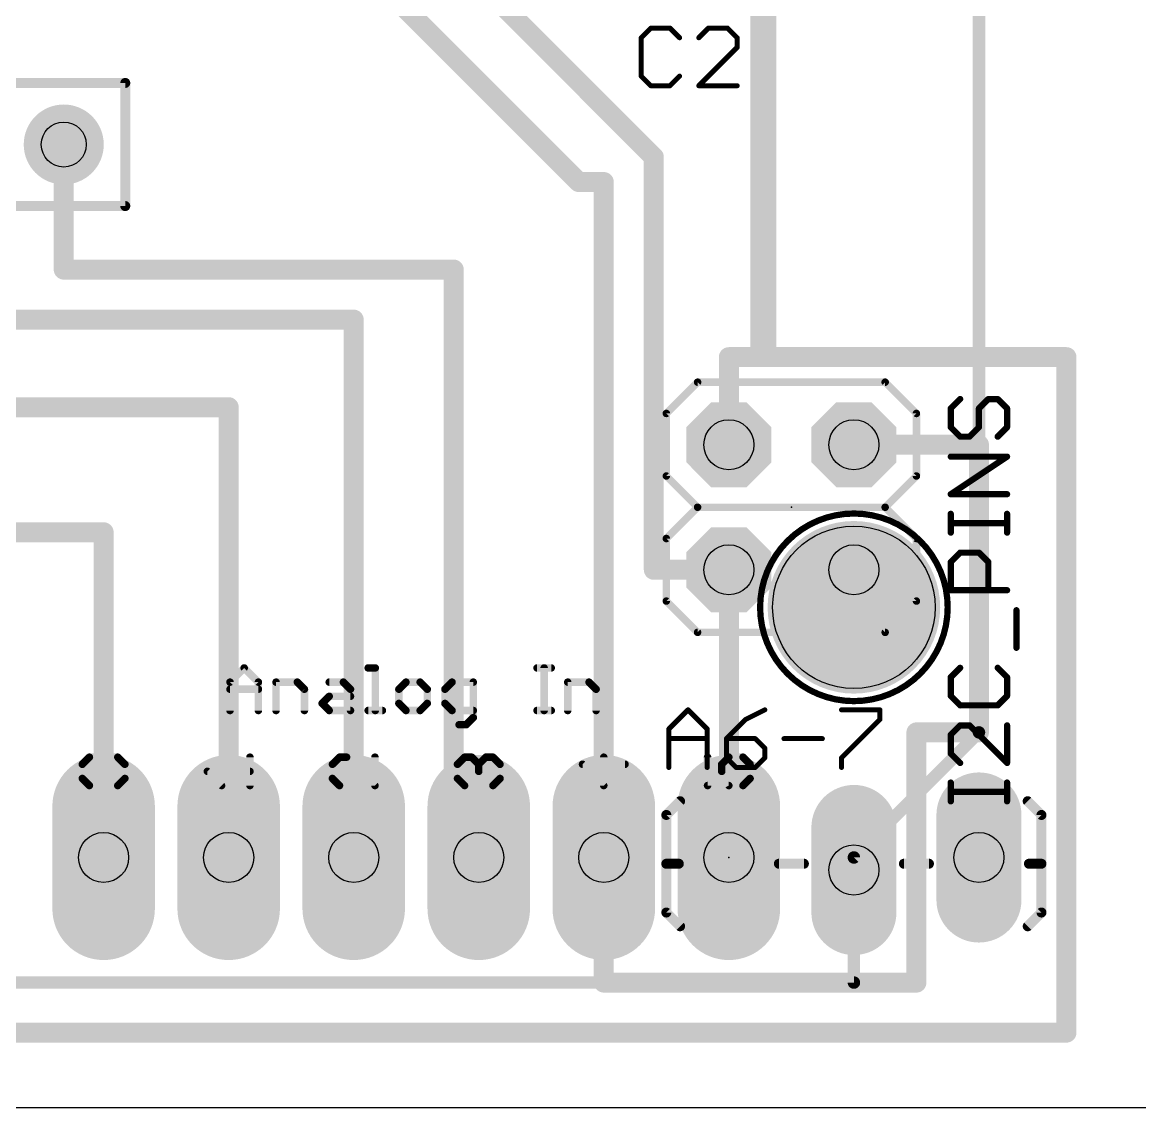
# Model space of a CAD drawing. Extents: x -28 to 100, y 0 to 80.
# Drawn here: x 27.56 to 50.25, y 0 to 22.04 of the extents above; entities that cross this region are included whole.
import ezdxf

# ---------------------------------------------------------------- set-up
doc = ezdxf.new("R2010")
doc.units = 0
for name, color, linetype in [('1', 22, 'CONTINUOUS'), ('17', 82, 'CONTINUOUS'), ('20', 7, 'CONTINUOUS'), ('21', 253, 'CONTINUOUS'), ('23', 7, 'CONTINUOUS'), ('25', 253, 'CONTINUOUS'), ('29', 253, 'CONTINUOUS'), ('30', 253, 'CONTINUOUS'), ('41', 22, 'CONTINUOUS'), ('42', 175, 'CONTINUOUS'), ('44', 253, 'CONTINUOUS'), ('51', 253, 'CONTINUOUS')]:
    doc.layers.add(name, color=color, linetype=linetype)

# ---------------------------------------------------------------- blocks, each defined once
blk = doc.blocks.new('RECT')
blk.add_solid([(-0.5, -0.5), (0.5, -0.5), (-0.5, 0.5), (0.5, 0.5)])
blk = doc.blocks.new('LONGP100')
at = {"const_width": 1}
blk.add_lwpolyline([(-0.5, 0), (0.5, 0)], dxfattribs=at)
at = {"const_width": 0.5}
for points in [[(-0.5, 0.25, 1), (-0.5, -0.25)], [(0.5, -0.25, 1), (0.5, 0.25)]]:
    blk.add_lwpolyline(points, format="xyb", dxfattribs=at)
blk = doc.blocks.new('OCTAGONP')
at = {"const_width": 0.5}
blk.add_lwpolyline([(-0.25, -0.1036), (-0.25, 0.1036), (-0.1036, 0.25), (0.1036, 0.25), (0.25, 0.1036), (0.25, -0.1036), (0.1036, -0.25), (-0.1036, -0.25), (-0.25, -0.1036), (-0.25, 0.1036)], dxfattribs=at)
blk = doc.blocks.new('ROUNDP')
at = {"const_width": 0.5}
blk.add_lwpolyline([(0, -0.25, 1), (0, 0.25, 1), (0, -0.25)], format="xyb", dxfattribs=at)

msp = doc.modelspace()

# ---------------------------------------------------------------- linework, layer by layer
at = {"layer": '1', "const_width": 0.4064}
for points in [[(40.386, 19.304), (35.306, 24.384)], [(34.036, 23.622), (38.862, 18.796)], [(42.548, 15.24), (42.548, 23.114)], [(42.672, 15.24), (42.672, 23.114)], [(28.4, 17.018), (28.4, 19.558)], [(40.386, 10.922), (40.386, 19.304)], [(38.862, 18.796), (39.37, 18.796)], [(39.37, 18.796), (39.37, 5.08)], [(36.322, 17.018), (28.4, 17.018)], [(36.322, 5.08), (36.322, 17.018)], [(34.29, 16.002), (19.05, 16.002)], [(34.29, 5.08), (34.29, 16.002)], [(42.548, 15.24), (41.91, 15.24)], [(41.91, 15.24), (41.91, 13.462)], [(42.672, 15.24), (42.548, 15.24)], [(48.768, 15.24), (42.672, 15.24)], [(48.768, 1.524), (48.768, 15.24)], [(31.75, 14.224), (17.018, 14.224)], [(31.75, 5.08), (31.75, 14.224)], [(44.45, 13.462), (46.99, 13.462)], [(46.99, 13.462), (46.99, 7.62)], [(29.21, 11.684), (13.97, 11.684)], [(29.21, 5.08), (29.21, 11.684)], [(41.91, 10.922), (40.386, 10.922)], [(41.91, 10.922), (41.91, 5.08)], [(46.99, 7.62), (45.72, 7.62)], [(45.72, 2.54), (45.72, 7.62)], [(36.83, 5.08), (36.322, 5.08)], [(39.37, 5.08), (39.37, 2.54)], [(41.91, 4.572), (41.91, 5.08)], [(39.37, 2.54), (45.72, 2.54)], [(21.844, 1.524), (48.768, 1.524)]]:
    msp.add_lwpolyline(points, dxfattribs=at)
at = {"layer": '1', "const_width": 0.2032}
for points in [[(28.5016, 19.558, 1), (28.2984, 19.558)], [(40.4876, 19.304, 1), (40.2844, 19.304)], [(40.3142, 19.2322, 1), (40.4578, 19.3758)], [(38.862, 18.8976, 1), (38.862, 18.6944)], [(38.7902, 18.7242, 1), (38.9338, 18.8678)], [(39.4716, 18.796, 1), (39.2684, 18.796)], [(39.37, 18.6944, 1), (39.37, 18.8976)], [(28.4, 17.1196, 1), (28.4, 16.9164)], [(28.2984, 17.018, 1), (28.5016, 17.018)], [(36.4236, 17.018, 1), (36.2204, 17.018)], [(36.322, 16.9164, 1), (36.322, 17.1196)], [(34.3916, 16.002, 1), (34.1884, 16.002)], [(34.29, 15.9004, 1), (34.29, 16.1036)], [(41.91, 15.3416, 1), (41.91, 15.1384)], [(42.0116, 15.24, 1), (41.8084, 15.24)], [(42.548, 15.3416, 1), (42.548, 15.1384)], [(42.548, 15.1384, 1), (42.548, 15.3416)], [(42.672, 15.3416, 1), (42.672, 15.1384)], [(42.672, 15.1384, 1), (42.672, 15.3416)], [(48.8696, 15.24, 1), (48.6664, 15.24)], [(48.768, 15.1384, 1), (48.768, 15.3416)], [(42.4464, 15.24, 1), (42.6496, 15.24)], [(42.5704, 15.24, 1), (42.7736, 15.24)], [(31.8516, 14.224, 1), (31.6484, 14.224)], [(31.75, 14.1224, 1), (31.75, 14.3256)], [(44.45, 13.5636, 1), (44.45, 13.3604)], [(47.0916, 13.462, 1), (46.8884, 13.462)], [(46.99, 13.3604, 1), (46.99, 13.5636)], [(41.8084, 13.462, 1), (42.0116, 13.462)], [(29.3116, 11.684, 1), (29.1084, 11.684)], [(29.21, 11.5824, 1), (29.21, 11.7856)], [(40.386, 11.0236, 1), (40.386, 10.8204)], [(42.0116, 10.922, 1), (41.8084, 10.922)], [(41.91, 10.8204, 1), (41.91, 11.0236)], [(40.2844, 10.922, 1), (40.4876, 10.922)], [(45.72, 7.7216, 1), (45.72, 7.5184)], [(45.8216, 7.62, 1), (45.6184, 7.62)], [(46.8884, 7.62, 1), (47.0916, 7.62)], [(46.99, 7.5184, 1), (46.99, 7.7216)], [(36.322, 5.1816, 1), (36.322, 4.9784)], [(36.83, 4.9784, 1), (36.83, 5.1816)], [(39.4716, 5.08, 1), (39.2684, 5.08)], [(42.0116, 5.08, 1), (41.8084, 5.08)], [(29.1084, 5.08, 1), (29.3116, 5.08)], [(31.6484, 5.08, 1), (31.8516, 5.08)], [(34.1884, 5.08, 1), (34.3916, 5.08)], [(36.2204, 5.08, 1), (36.4236, 5.08)], [(39.2684, 5.08, 1), (39.4716, 5.08)], [(41.8084, 5.08, 1), (42.0116, 5.08)], [(41.8084, 4.572, 1), (42.0116, 4.572)], [(39.37, 2.6416, 1), (39.37, 2.4384)], [(45.72, 2.4384, 1), (45.72, 2.6416)], [(39.2684, 2.54, 1), (39.4716, 2.54)], [(45.6184, 2.54, 1), (45.8216, 2.54)], [(48.6664, 1.524, 1), (48.8696, 1.524)], [(48.768, 1.4224, 1), (48.768, 1.6256)]]:
    msp.add_lwpolyline(points, format="xyb", dxfattribs=at)
at = {"layer": '20'}
msp.add_line((0, 0), (100, 0), dxfattribs=at)
msp.add_circle((44.45, 10.16), 1.651, dxfattribs=at)
at = {"layer": '21'}
for points, const_width in [([(21.15, 20.808), (29.65, 20.808)], 0.2032), ([(29.65, 20.808), (29.65, 18.308)], 0.2032), ([(29.65, 18.308), (21.15, 18.308)], 0.2032), ([(41.275, 14.732), (40.64, 14.097)], 0.1524), ([(41.275, 14.732), (45.085, 14.732)], 0.1524), ([(45.085, 14.732), (45.72, 14.097)], 0.1524), ([(40.64, 14.097), (40.64, 12.827)], 0.1524), ([(45.72, 14.097), (45.72, 12.827)], 0.1524), ([(40.64, 12.827), (41.275, 12.192)], 0.1524), ([(45.72, 12.827), (45.085, 12.192)], 0.1524), ([(41.275, 12.192), (40.64, 11.557)], 0.1524), ([(45.085, 12.192), (41.275, 12.192)], 0.1524), ([(45.085, 12.192), (45.72, 11.557)], 0.1524), ([(40.64, 11.557), (40.64, 10.287)], 0.1524), ([(45.72, 11.557), (45.72, 10.287)], 0.1524), ([(40.64, 10.287), (41.275, 9.652)], 0.1524), ([(45.72, 10.287), (45.085, 9.652)], 0.1524), ([(45.085, 9.652), (41.275, 9.652)], 0.1524), ([(31.7772, 8.6407), (32.0653, 8.9288)], 0.1524), ([(32.0653, 8.9288), (32.3534, 8.6407)], 0.1524), ([(34.5838, 8.9288), (34.7278, 8.9288)], 0.1524), ([(34.7278, 8.9288), (34.7278, 8.0645)], 0.1524), ([(38.014, 8.9288), (38.3021, 8.9288)], 0.1524), ([(38.1581, 8.0645), (38.1581, 8.9288)], 0.1524), ([(31.7772, 8.0645), (31.7772, 8.6407)], 0.1524), ([(32.3534, 8.6407), (32.3534, 8.0645)], 0.1524), ([(32.7127, 8.0645), (32.7127, 8.6407)], 0.1524), ([(32.7127, 8.6407), (33.1449, 8.6407)], 0.1524), ([(33.1449, 8.6407), (33.2889, 8.4967)], 0.1524), ([(33.7923, 8.6407), (34.0804, 8.6407)], 0.1524), ([(34.0804, 8.6407), (34.2245, 8.4967)], 0.1524), ([(35.3515, 8.6407), (35.2074, 8.4967)], 0.1524), ([(35.6396, 8.6407), (35.3515, 8.6407)], 0.1524), ([(35.7837, 8.4967), (35.6396, 8.6407)], 0.1524), ([(36.287, 8.6407), (36.143, 8.4967)], 0.1524), ([(36.7192, 8.6407), (36.287, 8.6407)], 0.1524), ([(36.7192, 7.9204), (36.7192, 8.6407)], 0.1524), ([(38.6377, 8.0645), (38.6377, 8.6407)], 0.1524), ([(38.6377, 8.6407), (39.0698, 8.6407)], 0.1524), ([(39.0698, 8.6407), (39.2139, 8.4967)], 0.1524), ([(31.7772, 8.4967), (32.3534, 8.4967)], 0.1524), ([(33.2889, 8.4967), (33.2889, 8.0645)], 0.1524), ([(33.6482, 8.2086), (33.7923, 8.3526)], 0.1524), ([(33.7923, 8.3526), (34.2245, 8.3526)], 0.1524), ([(34.2245, 8.4967), (34.2245, 8.0645)], 0.1524), ([(35.2074, 8.4967), (35.2074, 8.2086)], 0.1524), ([(35.7837, 8.2086), (35.7837, 8.4967)], 0.1524), ([(36.143, 8.4967), (36.143, 8.2086)], 0.1524), ([(39.2139, 8.4967), (39.2139, 8.0645)], 0.1524), ([(33.7923, 8.0645), (33.6482, 8.2086)], 0.1524), ([(35.2074, 8.2086), (35.3515, 8.0645)], 0.1524), ([(35.6396, 8.0645), (35.7837, 8.2086)], 0.1524), ([(36.143, 8.2086), (36.287, 8.0645)], 0.1524), ([(34.2245, 8.0645), (33.7923, 8.0645)], 0.1524), ([(34.5838, 8.0645), (34.8719, 8.0645)], 0.1524), ([(35.3515, 8.0645), (35.6396, 8.0645)], 0.1524), ([(36.287, 8.0645), (36.7192, 8.0645)], 0.1524), ([(36.5751, 7.7764), (36.7192, 7.9204)], 0.1524), ([(38.014, 8.0645), (38.3021, 8.0645)], 0.1524), ([(36.4311, 7.7764), (36.5751, 7.7764)], 0.1524), ([(28.7775, 6.9727), (28.9215, 7.1167)], 0.1524), ([(28.7775, 6.6846), (28.7775, 6.9727)], 0.1524), ([(28.9215, 7.1167), (29.4977, 7.1167)], 0.1524), ([(29.4977, 6.5405), (28.9215, 7.1167)], 0.1524), ([(29.4977, 7.1167), (29.6418, 6.9727)], 0.1524), ([(29.6418, 6.9727), (29.6418, 6.6846)], 0.1524), ([(32.1818, 6.5405), (32.1818, 7.1167)], 0.1524), ([(34.0015, 7.1167), (33.8575, 6.9727)], 0.1524), ([(33.8575, 6.9727), (33.8575, 6.6846)], 0.1524), ([(34.1456, 7.1167), (34.0015, 7.1167)], 0.1524), ([(34.7218, 6.5405), (34.1456, 7.1167)], 0.1524), ([(34.7218, 7.1167), (34.7218, 6.5405)], 0.1524), ([(36.3975, 6.9727), (36.5415, 7.1167)], 0.1524), ([(36.3975, 6.6846), (36.3975, 6.9727)], 0.1524), ([(36.5415, 7.1167), (36.6856, 7.1167)], 0.1524), ([(36.6856, 7.1167), (36.8296, 6.9727)], 0.1524), ([(36.8296, 6.9727), (36.9737, 7.1167)], 0.1524), ([(36.8296, 6.9727), (36.8296, 6.8286)], 0.1524), ([(36.9737, 7.1167), (37.1177, 7.1167)], 0.1524), ([(37.1177, 7.1167), (37.2618, 6.9727)], 0.1524), ([(37.2618, 6.9727), (37.2618, 6.6846)], 0.1524), ([(39.8018, 6.9727), (38.9375, 6.9727)], 0.1524), ([(38.9375, 6.9727), (39.3696, 6.5405)], 0.1524), ([(39.3696, 6.5405), (39.3696, 7.1167)], 0.1524), ([(41.4775, 7.1167), (41.4775, 6.5405)], 0.1524), ([(41.7656, 6.9727), (41.9096, 7.1167)], 0.1524), ([(41.7656, 6.8286), (41.7656, 6.9727)], 0.1524), ([(41.9096, 7.1167), (42.1977, 7.1167)], 0.1524), ([(42.1977, 7.1167), (42.3418, 6.9727)], 0.1524), ([(42.3418, 6.9727), (42.3418, 6.6846)], 0.1524), ([(31.6056, 6.5405), (31.3175, 6.8286)], 0.1524), ([(31.3175, 6.8286), (32.1818, 6.8286)], 0.1524), ([(41.9096, 6.5405), (41.7656, 6.8286)], 0.1524), ([(28.9215, 6.5405), (28.7775, 6.6846)], 0.1524), ([(29.4977, 6.5405), (28.9215, 6.5405)], 0.1524), ([(29.6418, 6.6846), (29.4977, 6.5405)], 0.1524), ([(33.8575, 6.6846), (34.0015, 6.5405)], 0.1524), ([(36.5415, 6.5405), (36.3975, 6.6846)], 0.1524), ([(37.2618, 6.6846), (37.1177, 6.5405)], 0.1524), ([(41.4775, 6.5405), (41.9096, 6.5405)], 0.1524), ([(42.3418, 6.6846), (42.1977, 6.5405)], 0.1524), ([(40.64, 5.9436), (40.9194, 6.223)], 0.2032), ([(48.26, 5.9436), (47.9806, 6.223)], 0.2032), ([(40.64, 4.953), (40.64, 5.9436)], 0.2032), ([(48.26, 4.953), (48.26, 5.9436)], 0.2032), ([(40.64, 4.953), (40.894, 4.953)], 0.2032), ([(40.64, 4.953), (40.64, 3.9624)], 0.2032), ([(43.434, 4.953), (42.926, 4.953)], 0.2032), ([(45.974, 4.953), (45.466, 4.953)], 0.2032), ([(48.26, 4.953), (48.006, 4.953)], 0.2032), ([(48.26, 4.953), (48.26, 3.9624)], 0.2032), ([(40.64, 3.9624), (40.9194, 3.683)], 0.2032), ([(48.26, 3.9624), (47.9806, 3.683)], 0.2032)]:
    msp.add_lwpolyline(points, dxfattribs=dict(at, const_width=const_width))
for points, const_width in [([(29.7008, 20.808, 1), (29.5992, 20.808)], 0.1016), ([(29.65, 20.7572, 1), (29.65, 20.8588)], 0.1016), ([(29.65, 18.2572, 1), (29.65, 18.3588)], 0.1016), ([(29.5992, 18.308, 1), (29.7008, 18.308)], 0.1016), ([(41.275, 14.7701, 1), (41.275, 14.6939)], 0.0762), ([(41.3019, 14.7051, 1), (41.2481, 14.7589)], 0.0762), ([(45.1119, 14.7589, 1), (45.0581, 14.7051)], 0.0762), ([(45.085, 14.6939, 1), (45.085, 14.7701)], 0.0762), ([(40.6781, 14.097, 1), (40.6019, 14.097)], 0.0762), ([(40.6131, 14.1239, 1), (40.6669, 14.0701)], 0.0762), ([(45.7581, 14.097, 1), (45.6819, 14.097)], 0.0762), ([(45.6931, 14.0701, 1), (45.7469, 14.1239)], 0.0762), ([(40.6019, 12.827, 1), (40.6781, 12.827)], 0.0762), ([(40.6669, 12.8539, 1), (40.6131, 12.8001)], 0.0762), ([(45.6819, 12.827, 1), (45.7581, 12.827)], 0.0762), ([(45.7469, 12.8001, 1), (45.6931, 12.8539)], 0.0762), ([(41.275, 12.2301, 1), (41.275, 12.1539)], 0.0762), ([(41.3019, 12.1651, 1), (41.2481, 12.2189)], 0.0762), ([(41.2481, 12.1651, 1), (41.3019, 12.2189)], 0.0762), ([(45.1119, 12.2189, 1), (45.0581, 12.1651)], 0.0762), ([(45.0581, 12.2189, 1), (45.1119, 12.1651)], 0.0762), ([(45.085, 12.1539, 1), (45.085, 12.2301)], 0.0762), ([(40.6781, 11.557, 1), (40.6019, 11.557)], 0.0762), ([(40.6131, 11.5839, 1), (40.6669, 11.5301)], 0.0762), ([(45.7581, 11.557, 1), (45.6819, 11.557)], 0.0762), ([(45.6931, 11.5301, 1), (45.7469, 11.5839)], 0.0762), ([(40.6019, 10.287, 1), (40.6781, 10.287)], 0.0762), ([(40.6669, 10.3139, 1), (40.6131, 10.2601)], 0.0762), ([(45.6819, 10.287, 1), (45.7581, 10.287)], 0.0762), ([(45.7469, 10.2601, 1), (45.6931, 10.3139)], 0.0762), ([(41.275, 9.6901, 1), (41.275, 9.6139)], 0.0762), ([(41.2481, 9.6251, 1), (41.3019, 9.6789)], 0.0762), ([(45.0581, 9.6789, 1), (45.1119, 9.6251)], 0.0762), ([(45.085, 9.6139, 1), (45.085, 9.6901)], 0.0762), ([(32.0923, 8.9558, 1), (32.0384, 8.9019)], 0.0762), ([(32.0923, 8.9019, 1), (32.0384, 8.9558)], 0.0762), ([(34.5838, 8.9669, 1), (34.5838, 8.8907)], 0.0762), ([(34.7659, 8.9288, 1), (34.6897, 8.9288)], 0.0762), ([(34.7278, 8.8907, 1), (34.7278, 8.9669)], 0.0762), ([(38.014, 8.9669, 1), (38.014, 8.8907)], 0.0762), ([(38.1962, 8.9288, 1), (38.12, 8.9288)], 0.0762), ([(38.3021, 8.8907, 1), (38.3021, 8.9669)], 0.0762), ([(31.8153, 8.6407, 1), (31.7391, 8.6407)], 0.0762), ([(31.7503, 8.6677, 1), (31.8041, 8.6138)], 0.0762), ([(32.3915, 8.6407, 1), (32.3153, 8.6407)], 0.0762), ([(32.3265, 8.6138, 1), (32.3804, 8.6677)], 0.0762), ([(32.7508, 8.6407, 1), (32.6746, 8.6407)], 0.0762), ([(32.7127, 8.6788, 1), (32.7127, 8.6026)], 0.0762), ([(33.1718, 8.6677, 1), (33.118, 8.6138)], 0.0762), ([(33.1449, 8.6026, 1), (33.1449, 8.6788)], 0.0762), ([(33.7923, 8.6788, 1), (33.7923, 8.6026)], 0.0762), ([(34.1074, 8.6677, 1), (34.0535, 8.6138)], 0.0762), ([(34.0804, 8.6026, 1), (34.0804, 8.6788)], 0.0762), ([(35.3515, 8.6788, 1), (35.3515, 8.6026)], 0.0762), ([(35.3784, 8.6138, 1), (35.3246, 8.6677)], 0.0762), ([(35.6666, 8.6677, 1), (35.6127, 8.6138)], 0.0762), ([(35.6396, 8.6026, 1), (35.6396, 8.6788)], 0.0762), ([(36.287, 8.6788, 1), (36.287, 8.6026)], 0.0762), ([(36.314, 8.6138, 1), (36.2601, 8.6677)], 0.0762), ([(36.7573, 8.6407, 1), (36.6811, 8.6407)], 0.0762), ([(36.7192, 8.6026, 1), (36.7192, 8.6788)], 0.0762), ([(38.6758, 8.6407, 1), (38.5996, 8.6407)], 0.0762), ([(38.6377, 8.6788, 1), (38.6377, 8.6026)], 0.0762), ([(39.0968, 8.6677, 1), (39.0429, 8.6138)], 0.0762), ([(39.0698, 8.6026, 1), (39.0698, 8.6788)], 0.0762), ([(31.7772, 8.5348, 1), (31.7772, 8.4586)], 0.0762), ([(32.3534, 8.4586, 1), (32.3534, 8.5348)], 0.0762), ([(33.327, 8.4967, 1), (33.2508, 8.4967)], 0.0762), ([(33.262, 8.4697, 1), (33.3159, 8.5236)], 0.0762), ([(33.7923, 8.3907, 1), (33.7923, 8.3145)], 0.0762), ([(33.8192, 8.3257, 1), (33.7654, 8.3796)], 0.0762), ([(34.2626, 8.4967, 1), (34.1864, 8.4967)], 0.0762), ([(34.1975, 8.4697, 1), (34.2514, 8.5236)], 0.0762), ([(34.2245, 8.3145, 1), (34.2245, 8.3907)], 0.0762), ([(35.2455, 8.4967, 1), (35.1693, 8.4967)], 0.0762), ([(35.1805, 8.5236, 1), (35.2344, 8.4697)], 0.0762), ([(35.8218, 8.4967, 1), (35.7456, 8.4967)], 0.0762), ([(35.7567, 8.4697, 1), (35.8106, 8.5236)], 0.0762), ([(36.116, 8.5236, 1), (36.1699, 8.4697)], 0.0762), ([(36.1811, 8.4967, 1), (36.1049, 8.4967)], 0.0762), ([(39.252, 8.4967, 1), (39.1758, 8.4967)], 0.0762), ([(39.187, 8.4697, 1), (39.2408, 8.5236)], 0.0762), ([(33.6752, 8.2355, 1), (33.6213, 8.1816)], 0.0762), ([(33.6213, 8.2355, 1), (33.6752, 8.1816)], 0.0762), ([(35.2344, 8.2355, 1), (35.1805, 8.1816)], 0.0762), ([(35.1693, 8.2086, 1), (35.2455, 8.2086)], 0.0762), ([(35.7456, 8.2086, 1), (35.8218, 8.2086)], 0.0762), ([(35.8106, 8.1816, 1), (35.7567, 8.2355)], 0.0762), ([(36.1699, 8.2355, 1), (36.116, 8.1816)], 0.0762), ([(36.1049, 8.2086, 1), (36.1811, 8.2086)], 0.0762), ([(31.7391, 8.0645, 1), (31.8153, 8.0645)], 0.0762), ([(32.3153, 8.0645, 1), (32.3915, 8.0645)], 0.0762), ([(32.6746, 8.0645, 1), (32.7508, 8.0645)], 0.0762), ([(33.2508, 8.0645, 1), (33.327, 8.0645)], 0.0762), ([(33.7923, 8.1026, 1), (33.7923, 8.0264)], 0.0762), ([(33.7654, 8.0376, 1), (33.8192, 8.0914)], 0.0762), ([(34.1864, 8.0645, 1), (34.2626, 8.0645)], 0.0762), ([(34.2245, 8.0264, 1), (34.2245, 8.1026)], 0.0762), ([(34.5838, 8.1026, 1), (34.5838, 8.0264)], 0.0762), ([(34.6897, 8.0645, 1), (34.7659, 8.0645)], 0.0762), ([(34.8719, 8.0264, 1), (34.8719, 8.1026)], 0.0762), ([(35.3515, 8.1026, 1), (35.3515, 8.0264)], 0.0762), ([(35.3246, 8.0376, 1), (35.3784, 8.0914)], 0.0762), ([(35.6127, 8.0914, 1), (35.6666, 8.0376)], 0.0762), ([(35.6396, 8.0264, 1), (35.6396, 8.1026)], 0.0762), ([(36.287, 8.1026, 1), (36.287, 8.0264)], 0.0762), ([(36.2601, 8.0376, 1), (36.314, 8.0914)], 0.0762), ([(36.6811, 7.9204, 1), (36.7573, 7.9204)], 0.0762), ([(36.7461, 7.8935, 1), (36.6922, 7.9474)], 0.0762), ([(36.7192, 8.0264, 1), (36.7192, 8.1026)], 0.0762), ([(38.014, 8.1026, 1), (38.014, 8.0264)], 0.0762), ([(38.12, 8.0645, 1), (38.1962, 8.0645)], 0.0762), ([(38.3021, 8.0264, 1), (38.3021, 8.1026)], 0.0762), ([(38.5996, 8.0645, 1), (38.6758, 8.0645)], 0.0762), ([(39.1758, 8.0645, 1), (39.252, 8.0645)], 0.0762), ([(36.4311, 7.8145, 1), (36.4311, 7.7383)], 0.0762), ([(36.5482, 7.8033, 1), (36.6021, 7.7494)], 0.0762), ([(36.5751, 7.7383, 1), (36.5751, 7.8145)], 0.0762), ([(28.7505, 6.9996, 1), (28.8044, 6.9457)], 0.0762), ([(28.8156, 6.9727, 1), (28.7394, 6.9727)], 0.0762), ([(28.9485, 7.1437, 1), (28.8946, 7.0898)], 0.0762), ([(28.9215, 7.1548, 1), (28.9215, 7.0786)], 0.0762), ([(28.9485, 7.0898, 1), (28.8946, 7.1437)], 0.0762), ([(29.5247, 7.1437, 1), (29.4708, 7.0898)], 0.0762), ([(29.4977, 7.0786, 1), (29.4977, 7.1548)], 0.0762), ([(29.6799, 6.9727, 1), (29.6037, 6.9727)], 0.0762), ([(29.6149, 6.9457, 1), (29.6687, 6.9996)], 0.0762), ([(32.2199, 7.1167, 1), (32.1437, 7.1167)], 0.0762), ([(33.8305, 6.9996, 1), (33.8844, 6.9457)], 0.0762), ([(33.8956, 6.9727, 1), (33.8194, 6.9727)], 0.0762), ([(34.0015, 7.1548, 1), (34.0015, 7.0786)], 0.0762), ([(34.0285, 7.0898, 1), (33.9746, 7.1437)], 0.0762), ([(34.1725, 7.1437, 1), (34.1186, 7.0898)], 0.0762), ([(34.1456, 7.0786, 1), (34.1456, 7.1548)], 0.0762), ([(34.7599, 7.1167, 1), (34.6837, 7.1167)], 0.0762), ([(36.3705, 6.9996, 1), (36.4244, 6.9457)], 0.0762), ([(36.4356, 6.9727, 1), (36.3594, 6.9727)], 0.0762), ([(36.5415, 7.1548, 1), (36.5415, 7.0786)], 0.0762), ([(36.5685, 7.0898, 1), (36.5146, 7.1437)], 0.0762), ([(36.7125, 7.1437, 1), (36.6586, 7.0898)], 0.0762), ([(36.6856, 7.0786, 1), (36.6856, 7.1548)], 0.0762), ([(36.8677, 6.9727, 1), (36.7915, 6.9727)], 0.0762), ([(36.8027, 6.9996, 1), (36.8566, 6.9457)], 0.0762), ([(36.8027, 6.9457, 1), (36.8566, 6.9996)], 0.0762), ([(36.9737, 7.1548, 1), (36.9737, 7.0786)], 0.0762), ([(37.0006, 7.0898, 1), (36.9467, 7.1437)], 0.0762), ([(37.1447, 7.1437, 1), (37.0908, 7.0898)], 0.0762), ([(37.1177, 7.0786, 1), (37.1177, 7.1548)], 0.0762), ([(37.2999, 6.9727, 1), (37.2237, 6.9727)], 0.0762), ([(37.2349, 6.9457, 1), (37.2887, 6.9996)], 0.0762), ([(38.9644, 6.9996, 1), (38.9105, 6.9457)], 0.0762), ([(38.9375, 7.0108, 1), (38.9375, 6.9346)], 0.0762), ([(39.4077, 7.1167, 1), (39.3315, 7.1167)], 0.0762), ([(39.8018, 6.9346, 1), (39.8018, 7.0108)], 0.0762), ([(41.5156, 7.1167, 1), (41.4394, 7.1167)], 0.0762), ([(41.7386, 6.9996, 1), (41.7925, 6.9457)], 0.0762), ([(41.8037, 6.9727, 1), (41.7275, 6.9727)], 0.0762), ([(41.9096, 7.1548, 1), (41.9096, 7.0786)], 0.0762), ([(41.9366, 7.0898, 1), (41.8827, 7.1437)], 0.0762), ([(42.2247, 7.1437, 1), (42.1708, 7.0898)], 0.0762), ([(42.1977, 7.0786, 1), (42.1977, 7.1548)], 0.0762), ([(42.3799, 6.9727, 1), (42.3037, 6.9727)], 0.0762), ([(42.3149, 6.9457, 1), (42.3687, 6.9996)], 0.0762), ([(31.3444, 6.8556, 1), (31.2905, 6.8017)], 0.0762), ([(31.3175, 6.8667, 1), (31.3175, 6.7905)], 0.0762), ([(32.1818, 6.7905, 1), (32.1818, 6.8667)], 0.0762), ([(36.7915, 6.8286, 1), (36.8677, 6.8286)], 0.0762), ([(41.7997, 6.8457, 1), (41.7315, 6.8116)], 0.0762), ([(41.7275, 6.8286, 1), (41.8037, 6.8286)], 0.0762), ([(28.8044, 6.7115, 1), (28.7505, 6.6576)], 0.0762), ([(28.7394, 6.6846, 1), (28.8156, 6.6846)], 0.0762), ([(28.9215, 6.5786, 1), (28.9215, 6.5024)], 0.0762), ([(28.8946, 6.5136, 1), (28.9485, 6.5674)], 0.0762), ([(29.4708, 6.5674, 1), (29.5247, 6.5136)], 0.0762), ([(29.4708, 6.5136, 1), (29.5247, 6.5674)], 0.0762), ([(29.4977, 6.5024, 1), (29.4977, 6.5786)], 0.0762), ([(29.6037, 6.6846, 1), (29.6799, 6.6846)], 0.0762), ([(29.6687, 6.6576, 1), (29.6149, 6.7115)], 0.0762), ([(31.5786, 6.5136, 1), (31.6325, 6.5674)], 0.0762), ([(33.8844, 6.7115, 1), (33.8305, 6.6576)], 0.0762), ([(33.8194, 6.6846, 1), (33.8956, 6.6846)], 0.0762), ([(33.9746, 6.5136, 1), (34.0285, 6.5674)], 0.0762), ([(34.6949, 6.5136, 1), (34.7487, 6.5674)], 0.0762), ([(36.4244, 6.7115, 1), (36.3705, 6.6576)], 0.0762), ([(36.3594, 6.6846, 1), (36.4356, 6.6846)], 0.0762), ([(36.5146, 6.5136, 1), (36.5685, 6.5674)], 0.0762), ([(37.0908, 6.5674, 1), (37.1447, 6.5136)], 0.0762), ([(37.2237, 6.6846, 1), (37.2999, 6.6846)], 0.0762), ([(37.2887, 6.6576, 1), (37.2349, 6.7115)], 0.0762), ([(39.3427, 6.5136, 1), (39.3966, 6.5674)], 0.0762), ([(41.4775, 6.5786, 1), (41.4775, 6.5024)], 0.0762), ([(41.8756, 6.5235, 1), (41.9437, 6.5575)], 0.0762), ([(41.9096, 6.5024, 1), (41.9096, 6.5786)], 0.0762), ([(42.1708, 6.5674, 1), (42.2247, 6.5136)], 0.0762), ([(42.3037, 6.6846, 1), (42.3799, 6.6846)], 0.0762), ([(42.3687, 6.6576, 1), (42.3149, 6.7115)], 0.0762), ([(32.1437, 6.5405, 1), (32.2199, 6.5405)], 0.0762), ([(34.6837, 6.5405, 1), (34.7599, 6.5405)], 0.0762), ([(39.3315, 6.5405, 1), (39.4077, 6.5405)], 0.0762), ([(41.4394, 6.5405, 1), (41.5156, 6.5405)], 0.0762), ([(40.9553, 6.1871, 1), (40.8835, 6.2589)], 0.1016), ([(48.0165, 6.2589, 1), (47.9447, 6.1871)], 0.1016), ([(40.6908, 5.9436, 1), (40.5892, 5.9436)], 0.1016), ([(40.6041, 5.9795, 1), (40.6759, 5.9077)], 0.1016), ([(48.3108, 5.9436, 1), (48.2092, 5.9436)], 0.1016), ([(48.2241, 5.9077, 1), (48.2959, 5.9795)], 0.1016), ([(40.64, 5.0038, 1), (40.64, 4.9022)], 0.1016), ([(40.6908, 4.953, 1), (40.5892, 4.953)], 0.1016), ([(40.5892, 4.953, 1), (40.6908, 4.953)], 0.1016), ([(40.894, 4.9022, 1), (40.894, 5.0038)], 0.1016), ([(42.926, 5.0038, 1), (42.926, 4.9022)], 0.1016), ([(43.434, 4.9022, 1), (43.434, 5.0038)], 0.1016), ([(45.466, 5.0038, 1), (45.466, 4.9022)], 0.1016), ([(45.974, 4.9022, 1), (45.974, 5.0038)], 0.1016), ([(48.006, 5.0038, 1), (48.006, 4.9022)], 0.1016), ([(48.3108, 4.953, 1), (48.2092, 4.953)], 0.1016), ([(48.2092, 4.953, 1), (48.3108, 4.953)], 0.1016), ([(48.26, 4.9022, 1), (48.26, 5.0038)], 0.1016), ([(40.6759, 3.9983, 1), (40.6041, 3.9265)], 0.1016), ([(40.5892, 3.9624, 1), (40.6908, 3.9624)], 0.1016), ([(48.2092, 3.9624, 1), (48.3108, 3.9624)], 0.1016), ([(48.2959, 3.9265, 1), (48.2241, 3.9983)], 0.1016), ([(40.8835, 3.6471, 1), (40.9553, 3.7189)], 0.1016), ([(47.9447, 3.7189, 1), (48.0165, 3.6471)], 0.1016)]:
    msp.add_lwpolyline(points, format="xyb", dxfattribs=dict(at, const_width=const_width))
at = {"layer": '23'}
for p in [(43.18, 12.192), (41.91, 5.08)]:
    msp.add_point(p, dxfattribs=at)
at = {"layer": '25'}
for points, const_width in [([(40.3249, 21.9212), (40.13, 21.7263)], 0.1016), ([(40.7147, 21.9212), (40.3249, 21.9212)], 0.1016), ([(40.9096, 21.7263), (40.7147, 21.9212)], 0.1016), ([(41.4943, 21.9212), (41.2994, 21.7263)], 0.1016), ([(41.8841, 21.9212), (41.4943, 21.9212)], 0.1016), ([(42.079, 21.7263), (41.8841, 21.9212)], 0.1016), ([(40.13, 21.7263), (40.13, 20.9467)], 0.1016), ([(41.2994, 20.7518), (42.079, 21.5314)], 0.1016), ([(42.079, 21.5314), (42.079, 21.7263)], 0.1016), ([(40.13, 20.9467), (40.3249, 20.7518)], 0.1016), ([(40.7147, 20.7518), (40.9096, 20.9467)], 0.1016), ([(40.3249, 20.7518), (40.7147, 20.7518)], 0.1016), ([(42.079, 20.7518), (41.2994, 20.7518)], 0.1016), ([(46.6082, 14.3887), (46.4175, 14.1981)], 0.127), ([(46.9895, 14.1981), (47.1802, 14.3887)], 0.127), ([(47.1802, 14.3887), (47.3708, 14.3887)], 0.127), ([(47.3708, 14.3887), (47.5615, 14.1981)], 0.127), ([(46.4175, 14.1981), (46.4175, 13.8167)], 0.127), ([(46.9895, 13.8167), (46.9895, 14.1981)], 0.127), ([(47.5615, 14.1981), (47.5615, 13.8167)], 0.127), ([(46.4175, 13.8167), (46.6082, 13.6261)], 0.127), ([(46.7989, 13.6261), (46.9895, 13.8167)], 0.127), ([(47.5615, 13.8167), (47.3708, 13.6261)], 0.127), ([(46.6082, 13.6261), (46.7989, 13.6261)], 0.127), ([(46.4175, 12.4567), (47.5615, 13.2193)], 0.127), ([(47.5615, 13.2193), (46.4175, 13.2193)], 0.127), ([(47.5615, 12.4567), (46.4175, 12.4567)], 0.127), ([(46.4175, 11.6771), (46.4175, 12.0584)], 0.127), ([(47.5615, 11.6771), (47.5615, 12.0584)], 0.127), ([(47.5615, 11.8678), (46.4175, 11.8678)], 0.127), ([(46.4175, 11.0797), (46.6082, 11.2703)], 0.127), ([(46.4175, 10.5077), (46.4175, 11.0797)], 0.127), ([(46.6082, 11.2703), (46.9895, 11.2703)], 0.127), ([(46.9895, 11.2703), (47.1802, 11.0797)], 0.127), ([(47.1802, 11.0797), (47.1802, 10.5077)], 0.127), ([(47.5615, 10.5077), (46.4175, 10.5077)], 0.127), ([(47.7522, 9.3383), (47.7522, 10.1009)], 0.127), ([(46.6082, 8.9315), (46.4175, 8.7409)], 0.127), ([(47.5615, 8.7409), (47.3708, 8.9315)], 0.127), ([(46.4175, 8.7409), (46.4175, 8.3596)], 0.127), ([(47.5615, 8.3596), (47.5615, 8.7409)], 0.127), ([(46.4175, 8.3596), (46.6082, 8.1689)], 0.127), ([(47.3708, 8.1689), (47.5615, 8.3596)], 0.127), ([(46.6082, 8.1689), (47.3708, 8.1689)], 0.127), ([(40.6908, 7.6884), (41.0806, 8.0782)], 0.1016), ([(41.0806, 8.0782), (41.4704, 7.6884)], 0.1016), ([(42.6398, 8.0782), (42.25, 7.8833)], 0.1016), ([(44.199, 8.0782), (44.9786, 8.0782)], 0.1016), ([(44.9786, 8.0782), (44.9786, 7.8833)], 0.1016), ([(40.6908, 6.9088), (40.6908, 7.6884)], 0.1016), ([(41.4704, 7.6884), (41.4704, 6.9088)], 0.1016), ([(42.25, 7.8833), (41.8602, 7.4935)], 0.1016), ([(44.9786, 7.8833), (44.199, 7.1037)], 0.1016), ([(46.6082, 7.7622), (46.4175, 7.5715)], 0.127), ([(46.7989, 7.7622), (46.6082, 7.7622)], 0.127), ([(47.5615, 6.9995), (46.7989, 7.7622)], 0.127), ([(47.5615, 7.7622), (47.5615, 6.9995)], 0.127), ([(40.6908, 7.4935), (41.4704, 7.4935)], 0.1016), ([(41.8602, 7.4935), (41.8602, 7.1037)], 0.1016), ([(42.4449, 7.4935), (41.8602, 7.4935)], 0.1016), ([(42.6398, 7.2986), (42.4449, 7.4935)], 0.1016), ([(43.0296, 7.4935), (43.8092, 7.4935)], 0.1016), ([(46.4175, 7.5715), (46.4175, 7.1902)], 0.127), ([(42.6398, 7.1037), (42.6398, 7.2986)], 0.1016), ([(41.8602, 7.1037), (42.0551, 6.9088)], 0.1016), ([(42.4449, 6.9088), (42.6398, 7.1037)], 0.1016), ([(44.199, 7.1037), (44.199, 6.9088)], 0.1016), ([(46.4175, 7.1902), (46.6082, 6.9995)], 0.127), ([(42.0551, 6.9088), (42.4449, 6.9088)], 0.1016), ([(46.4175, 6.2199), (46.4175, 6.6012)], 0.127), ([(47.5615, 6.2199), (47.5615, 6.6012)], 0.127), ([(47.5615, 6.4106), (46.4175, 6.4106)], 0.127)]:
    msp.add_lwpolyline(points, dxfattribs=dict(at, const_width=const_width))
for points, const_width in [([(40.3249, 21.9466, 1), (40.3249, 21.8958)], 0.0508), ([(40.3429, 21.9032, 1), (40.3069, 21.9392)], 0.0508), ([(40.7327, 21.9392, 1), (40.6967, 21.9032)], 0.0508), ([(40.7147, 21.8958, 1), (40.7147, 21.9466)], 0.0508), ([(41.4943, 21.9466, 1), (41.4943, 21.8958)], 0.0508), ([(41.5123, 21.9032, 1), (41.4763, 21.9392)], 0.0508), ([(41.9021, 21.9392, 1), (41.8661, 21.9032)], 0.0508), ([(41.8841, 21.8958, 1), (41.8841, 21.9466)], 0.0508), ([(40.112, 21.7443, 1), (40.148, 21.7083)], 0.0508), ([(40.1554, 21.7263, 1), (40.1046, 21.7263)], 0.0508), ([(40.8916, 21.7083, 1), (40.9276, 21.7443)], 0.0508), ([(41.2814, 21.7443, 1), (41.3174, 21.7083)], 0.0508), ([(42.1044, 21.7263, 1), (42.0536, 21.7263)], 0.0508), ([(42.061, 21.7083, 1), (42.097, 21.7443)], 0.0508), ([(42.097, 21.5134, 1), (42.061, 21.5494)], 0.0508), ([(42.0536, 21.5314, 1), (42.1044, 21.5314)], 0.0508), ([(40.148, 20.9647, 1), (40.112, 20.9287)], 0.0508), ([(40.1046, 20.9467, 1), (40.1554, 20.9467)], 0.0508), ([(40.9276, 20.9287, 1), (40.8916, 20.9647)], 0.0508), ([(40.3249, 20.7772, 1), (40.3249, 20.7264)], 0.0508), ([(40.3069, 20.7338, 1), (40.3429, 20.7698)], 0.0508), ([(40.6967, 20.7698, 1), (40.7327, 20.7338)], 0.0508), ([(40.7147, 20.7264, 1), (40.7147, 20.7772)], 0.0508), ([(41.2814, 20.7698, 1), (41.3174, 20.7338)], 0.0508), ([(41.2994, 20.7772, 1), (41.2994, 20.7264)], 0.0508), ([(42.079, 20.7264, 1), (42.079, 20.7772)], 0.0508), ([(46.6306, 14.3663, 1), (46.5857, 14.4112)], 0.0635), ([(47.1802, 14.4205, 1), (47.1802, 14.357)], 0.0635), ([(47.2026, 14.3663, 1), (47.1577, 14.4112)], 0.0635), ([(47.3933, 14.4112, 1), (47.3484, 14.3663)], 0.0635), ([(47.3708, 14.357, 1), (47.3708, 14.4205)], 0.0635), ([(46.4493, 14.1981, 1), (46.3858, 14.1981)], 0.0635), ([(46.3951, 14.2205, 1), (46.44, 14.1756)], 0.0635), ([(47.0213, 14.1981, 1), (46.9578, 14.1981)], 0.0635), ([(46.9671, 14.2205, 1), (47.012, 14.1756)], 0.0635), ([(47.5933, 14.1981, 1), (47.5297, 14.1981)], 0.0635), ([(47.539, 14.1756, 1), (47.584, 14.2205)], 0.0635), ([(46.44, 13.8392, 1), (46.3951, 13.7943)], 0.0635), ([(46.3858, 13.8167, 1), (46.4493, 13.8167)], 0.0635), ([(46.9578, 13.8167, 1), (47.0213, 13.8167)], 0.0635), ([(47.012, 13.7943, 1), (46.9671, 13.8392)], 0.0635), ([(47.5297, 13.8167, 1), (47.5933, 13.8167)], 0.0635), ([(47.584, 13.7943, 1), (47.539, 13.8392)], 0.0635), ([(46.6082, 13.6578, 1), (46.6082, 13.5943)], 0.0635), ([(46.5857, 13.6036, 1), (46.6306, 13.6485)], 0.0635), ([(46.7764, 13.6485, 1), (46.8213, 13.6036)], 0.0635), ([(46.7989, 13.5943, 1), (46.7989, 13.6578)], 0.0635), ([(47.3484, 13.6485, 1), (47.3933, 13.6036)], 0.0635), ([(46.4175, 13.2511, 1), (46.4175, 13.1876)], 0.0635), ([(47.5791, 13.1929, 1), (47.5439, 13.2458)], 0.0635), ([(47.5615, 13.1876, 1), (47.5615, 13.2511)], 0.0635), ([(46.4175, 12.4884, 1), (46.4175, 12.4249)], 0.0635), ([(46.3999, 12.4831, 1), (46.4351, 12.4303)], 0.0635), ([(47.5615, 12.4249, 1), (47.5615, 12.4884)], 0.0635), ([(46.4493, 12.0584, 1), (46.3858, 12.0584)], 0.0635), ([(47.5933, 12.0584, 1), (47.5297, 12.0584)], 0.0635), ([(46.4175, 11.8995, 1), (46.4175, 11.836)], 0.0635), ([(47.5615, 11.836, 1), (47.5615, 11.8995)], 0.0635), ([(46.3858, 11.6771, 1), (46.4493, 11.6771)], 0.0635), ([(47.5297, 11.6771, 1), (47.5933, 11.6771)], 0.0635), ([(46.4493, 11.0797, 1), (46.3858, 11.0797)], 0.0635), ([(46.3951, 11.1021, 1), (46.44, 11.0572)], 0.0635), ([(46.6082, 11.3021, 1), (46.6082, 11.2386)], 0.0635), ([(46.6306, 11.2479, 1), (46.5857, 11.2928)], 0.0635), ([(47.012, 11.2928, 1), (46.9671, 11.2479)], 0.0635), ([(46.9895, 11.2386, 1), (46.9895, 11.3021)], 0.0635), ([(47.2119, 11.0797, 1), (47.1484, 11.0797)], 0.0635), ([(47.1577, 11.0572, 1), (47.2026, 11.1021)], 0.0635), ([(46.4175, 10.5394, 1), (46.4175, 10.4759)], 0.0635), ([(46.3858, 10.5077, 1), (46.4493, 10.5077)], 0.0635), ([(47.1484, 10.5077, 1), (47.2119, 10.5077)], 0.0635), ([(47.5615, 10.4759, 1), (47.5615, 10.5394)], 0.0635), ([(47.7839, 10.1009, 1), (47.7204, 10.1009)], 0.0635), ([(47.7204, 9.3383, 1), (47.7839, 9.3383)], 0.0635), ([(46.6306, 8.9091, 1), (46.5857, 8.954)], 0.0635), ([(47.3933, 8.954, 1), (47.3484, 8.9091)], 0.0635), ([(46.4493, 8.7409, 1), (46.3858, 8.7409)], 0.0635), ([(46.3951, 8.7633, 1), (46.44, 8.7184)], 0.0635), ([(47.5933, 8.7409, 1), (47.5297, 8.7409)], 0.0635), ([(47.539, 8.7184, 1), (47.584, 8.7633)], 0.0635), ([(46.44, 8.382, 1), (46.3951, 8.3371)], 0.0635), ([(47.584, 8.3371, 1), (47.539, 8.382)], 0.0635), ([(46.3858, 8.3596, 1), (46.4493, 8.3596)], 0.0635), ([(46.6082, 8.2007, 1), (46.6082, 8.1372)], 0.0635), ([(46.5857, 8.1464, 1), (46.6306, 8.1914)], 0.0635), ([(47.3484, 8.1914, 1), (47.3933, 8.1464)], 0.0635), ([(47.3708, 8.1372, 1), (47.3708, 8.2007)], 0.0635), ([(47.5297, 8.3596, 1), (47.5933, 8.3596)], 0.0635), ([(41.0986, 8.0962, 1), (41.0626, 8.0602)], 0.0508), ([(41.0986, 8.0602, 1), (41.0626, 8.0962)], 0.0508), ([(42.6512, 8.0555, 1), (42.6284, 8.1009)], 0.0508), ([(44.199, 8.1036, 1), (44.199, 8.0528)], 0.0508), ([(45.004, 8.0782, 1), (44.9532, 8.0782)], 0.0508), ([(44.9786, 8.0528, 1), (44.9786, 8.1036)], 0.0508), ([(40.6728, 7.7064, 1), (40.7088, 7.6704)], 0.0508), ([(40.7162, 7.6884, 1), (40.6654, 7.6884)], 0.0508), ([(41.4958, 7.6884, 1), (41.445, 7.6884)], 0.0508), ([(41.4524, 7.6704, 1), (41.4884, 7.7064)], 0.0508), ([(42.2386, 7.906, 1), (42.2614, 7.8606)], 0.0508), ([(42.268, 7.8653, 1), (42.232, 7.9013)], 0.0508), ([(44.9532, 7.8833, 1), (45.004, 7.8833)], 0.0508), ([(44.9965, 7.8653, 1), (44.9606, 7.9013)], 0.0508), ([(46.6082, 7.7939, 1), (46.6082, 7.7304)], 0.0635), ([(46.6306, 7.7397, 1), (46.5857, 7.7846)], 0.0635), ([(46.8213, 7.7846, 1), (46.7764, 7.7397)], 0.0635), ([(46.7989, 7.7304, 1), (46.7989, 7.7939)], 0.0635), ([(47.5933, 7.7622, 1), (47.5297, 7.7622)], 0.0635), ([(40.6908, 7.5189, 1), (40.6908, 7.4681)], 0.0508), ([(41.4704, 7.4681, 1), (41.4704, 7.5189)], 0.0508), ([(41.8422, 7.5115, 1), (41.8782, 7.4755)], 0.0508), ([(41.8856, 7.4935, 1), (41.8348, 7.4935)], 0.0508), ([(41.8602, 7.5189, 1), (41.8602, 7.4681)], 0.0508), ([(42.4629, 7.5115, 1), (42.4269, 7.4755)], 0.0508), ([(42.4449, 7.4681, 1), (42.4449, 7.5189)], 0.0508), ([(43.0296, 7.5189, 1), (43.0296, 7.4681)], 0.0508), ([(43.8092, 7.4681, 1), (43.8092, 7.5189)], 0.0508), ([(46.4493, 7.5715, 1), (46.3858, 7.5715)], 0.0635), ([(46.3951, 7.5939, 1), (46.44, 7.549)], 0.0635), ([(42.6652, 7.2986, 1), (42.6144, 7.2986)], 0.0508), ([(42.6218, 7.2806, 1), (42.6578, 7.3166)], 0.0508), ([(41.8782, 7.1217, 1), (41.8422, 7.0857)], 0.0508), ([(41.8348, 7.1037, 1), (41.8856, 7.1037)], 0.0508), ([(42.6144, 7.1037, 1), (42.6652, 7.1037)], 0.0508), ([(42.6578, 7.0857, 1), (42.6218, 7.1217)], 0.0508), ([(44.181, 7.1217, 1), (44.217, 7.0857)], 0.0508), ([(44.2244, 7.1037, 1), (44.1736, 7.1037)], 0.0508), ([(46.44, 7.2126, 1), (46.3951, 7.1677)], 0.0635), ([(46.3858, 7.1902, 1), (46.4493, 7.1902)], 0.0635), ([(46.5857, 6.9771, 1), (46.6306, 7.022)], 0.0635), ([(47.539, 6.9771, 1), (47.584, 7.022)], 0.0635), ([(40.6654, 6.9088, 1), (40.7162, 6.9088)], 0.0508), ([(41.445, 6.9088, 1), (41.4958, 6.9088)], 0.0508), ([(42.0551, 6.9342, 1), (42.0551, 6.8834)], 0.0508), ([(42.0371, 6.8908, 1), (42.0731, 6.9268)], 0.0508), ([(42.4269, 6.9268, 1), (42.4629, 6.8908)], 0.0508), ([(42.4449, 6.8834, 1), (42.4449, 6.9342)], 0.0508), ([(44.1736, 6.9088, 1), (44.2244, 6.9088)], 0.0508), ([(47.5297, 6.9995, 1), (47.5933, 6.9995)], 0.0635), ([(46.4493, 6.6012, 1), (46.3858, 6.6012)], 0.0635), ([(47.5933, 6.6012, 1), (47.5297, 6.6012)], 0.0635), ([(46.4175, 6.4423, 1), (46.4175, 6.3788)], 0.0635), ([(47.5615, 6.3788, 1), (47.5615, 6.4423)], 0.0635), ([(46.3858, 6.2199, 1), (46.4493, 6.2199)], 0.0635), ([(47.5297, 6.2199, 1), (47.5933, 6.2199)], 0.0635)]:
    msp.add_lwpolyline(points, format="xyb", dxfattribs=dict(at, const_width=const_width))
at = {"layer": '29', "const_width": 1.7526}
msp.add_lwpolyline([(44.45, 9.2837, 1), (44.45, 11.0363, 1), (44.45, 9.2837)], format="xyb", dxfattribs=at)
at = {"layer": '30', "const_width": 1.7526}
msp.add_lwpolyline([(44.45, 9.2837, 1), (44.45, 11.0363, 1), (44.45, 9.2837)], format="xyb", dxfattribs=at)
at = {"layer": '41', "const_width": 0.127}
msp.add_lwpolyline([(44.45, 8.255, 1), (44.45, 12.065, 1), (44.45, 8.255)], format="xyb", dxfattribs=at)
at = {"layer": '42', "const_width": 0.127}
msp.add_lwpolyline([(44.45, 8.255, 1), (44.45, 12.065, 1), (44.45, 8.255)], format="xyb", dxfattribs=at)
at = {"layer": '44'}
for centre, radius in [((28.4, 19.558), 0.4572), ((41.91, 13.462), 0.508), ((44.45, 13.462), 0.508), ((41.91, 10.922), 0.508), ((44.45, 10.922), 0.508), ((29.21, 5.08), 0.508), ((31.75, 5.08), 0.508), ((34.29, 5.08), 0.508), ((36.83, 5.08), 0.508), ((39.37, 5.08), 0.508), ((41.91, 5.08), 0.508), ((41.91, 5.08), 0.508), ((46.99, 5.08), 0.508), ((44.45, 4.826), 0.508)]:
    msp.add_circle(centre, radius, dxfattribs=at)
at = {"layer": '51', "const_width": 0.254}
for points in [[(46.99, 7.62), (46.99, 40.64)], [(44.45, 5.08), (46.99, 7.62)], [(44.45, 2.54), (44.45, 5.08)], [(-10.16, 2.54), (44.45, 2.54)]]:
    msp.add_lwpolyline(points, dxfattribs=at)
at = {"layer": '51', "const_width": 0.127}
for points in [[(47.0349, 7.5751, 1), (46.9451, 7.6649)], [(46.9265, 7.62, 1), (47.0535, 7.62)], [(44.5135, 5.08, 1), (44.3865, 5.08)], [(44.4051, 5.1249, 1), (44.4949, 5.0351)], [(44.3865, 2.54, 1), (44.5135, 2.54)], [(44.45, 2.4765, 1), (44.45, 2.6035)]]:
    msp.add_lwpolyline(points, format="xyb", dxfattribs=at)

# ---------------------------------------------------------------- block references
at = {"layer": '17'}
for name, p, xscale, yscale, rotation in [('ROUNDP', (28.4, 19.558), 1.4224, 1.4224, 270), ('ROUNDP', (28.4, 19.558), 1.4224, 1.4224, 270), ('OCTAGONP', (41.91, 13.462), 1.524, 1.524, 270), ('OCTAGONP', (41.91, 13.462), 1.524, 1.524, 270), ('OCTAGONP', (44.45, 13.462), 1.524, 1.524, 270), ('OCTAGONP', (44.45, 13.462), 1.524, 1.524, 270), ('OCTAGONP', (41.91, 10.922), 1.524, 1.524, 270), ('OCTAGONP', (41.91, 10.922), 1.524, 1.524, 270), ('OCTAGONP', (44.45, 10.922), 1.524, 1.524, 270), ('OCTAGONP', (44.45, 10.922), 1.524, 1.524, 270), ('LONGP100', (29.21, 5.08), 1.8796, 1.8796, 90), ('LONGP100', (29.21, 5.08), 1.8796, 1.8796, 90), ('LONGP100', (31.75, 5.08), 1.8796, 1.8796, 90), ('LONGP100', (31.75, 5.08), 1.8796, 1.8796, 90), ('LONGP100', (34.29, 5.08), 1.8796, 1.8796, 90), ('LONGP100', (34.29, 5.08), 1.8796, 1.8796, 90), ('LONGP100', (36.83, 5.08), 1.8796, 1.8796, 90), ('LONGP100', (36.83, 5.08), 1.8796, 1.8796, 90), ('LONGP100', (39.37, 5.08), 1.8796, 1.8796, 90), ('LONGP100', (39.37, 5.08), 1.8796, 1.8796, 90), ('LONGP100', (41.91, 5.08), 1.8796, 1.8796, 90), ('LONGP100', (41.91, 5.08), 1.8796, 1.8796, 90), ('LONGP100', (41.91, 5.08), 1.524, 1.524, 90), ('LONGP100', (41.91, 5.08), 1.524, 1.524, 90), ('LONGP100', (46.99, 5.08), 1.524, 1.524, 90), ('LONGP100', (46.99, 5.08), 1.524, 1.524, 90), ('LONGP100', (44.45, 4.826), 1.524, 1.524, 90), ('LONGP100', (44.45, 4.826), 1.524, 1.524, 90)]:
    msp.add_blockref(name, p, dxfattribs=dict(at, xscale=xscale, yscale=yscale, rotation=rotation))
at = {"layer": '29'}
for name, p, xscale, yscale, rotation in [('ROUNDP', (28.4, 19.558), 1.6256, 1.6256, 270), ('OCTAGONP', (41.91, 13.462), 1.7272, 1.7272, 270), ('OCTAGONP', (44.45, 13.462), 1.7272, 1.7272, 270), ('OCTAGONP', (41.91, 10.922), 1.7272, 1.7272, 270), ('OCTAGONP', (44.45, 10.922), 1.7272, 1.7272, 270), ('LONGP100', (29.21, 5.08), 2.0828, 2.0828, 90), ('LONGP100', (31.75, 5.08), 2.0828, 2.0828, 90), ('LONGP100', (34.29, 5.08), 2.0828, 2.0828, 90), ('LONGP100', (36.83, 5.08), 2.0828, 2.0828, 90), ('LONGP100', (39.37, 5.08), 2.0828, 2.0828, 90), ('LONGP100', (41.91, 5.08), 2.0828, 2.0828, 90), ('LONGP100', (41.91, 5.08), 1.7272, 1.7272, 90), ('LONGP100', (46.99, 5.08), 1.7272, 1.7272, 90), ('LONGP100', (44.45, 4.826), 1.7272, 1.7272, 90)]:
    msp.add_blockref(name, p, dxfattribs=dict(at, xscale=xscale, yscale=yscale, rotation=rotation))
at = {"layer": '30'}
for name, p, xscale, yscale, rotation in [('ROUNDP', (28.4, 19.558), 1.6256, 1.6256, 270), ('OCTAGONP', (41.91, 13.462), 1.7272, 1.7272, 270), ('OCTAGONP', (44.45, 13.462), 1.7272, 1.7272, 270), ('OCTAGONP', (41.91, 10.922), 1.7272, 1.7272, 270), ('OCTAGONP', (44.45, 10.922), 1.7272, 1.7272, 270), ('LONGP100', (29.21, 5.08), 2.0828, 2.0828, 90), ('LONGP100', (31.75, 5.08), 2.0828, 2.0828, 90), ('LONGP100', (34.29, 5.08), 2.0828, 2.0828, 90), ('LONGP100', (36.83, 5.08), 2.0828, 2.0828, 90), ('LONGP100', (39.37, 5.08), 2.0828, 2.0828, 90), ('LONGP100', (41.91, 5.08), 2.0828, 2.0828, 90), ('LONGP100', (41.91, 5.08), 1.7272, 1.7272, 90), ('LONGP100', (46.99, 5.08), 1.7272, 1.7272, 90), ('LONGP100', (44.45, 4.826), 1.7272, 1.7272, 90)]:
    msp.add_blockref(name, p, dxfattribs=dict(at, xscale=xscale, yscale=yscale, rotation=rotation))
at = {"layer": '51', "rotation": 270}
for p, xscale, yscale in [((28.4, 19.558), 0.5, 0.5), ((41.91, 13.462), 0.508, 0.508), ((44.45, 13.462), 0.508, 0.508), ((41.91, 10.922), 0.508, 0.508), ((44.45, 10.922), 0.508, 0.508)]:
    msp.add_blockref('RECT', p, dxfattribs=dict(at, xscale=xscale, yscale=yscale))
at = {"layer": '51', "xscale": 0.5842, "yscale": 0.5842}
for p in [(41.91, 4.953), (44.45, 4.953), (46.99, 4.953)]:
    msp.add_blockref('RECT', p, dxfattribs=at)

doc.saveas('drawing.dxf')
